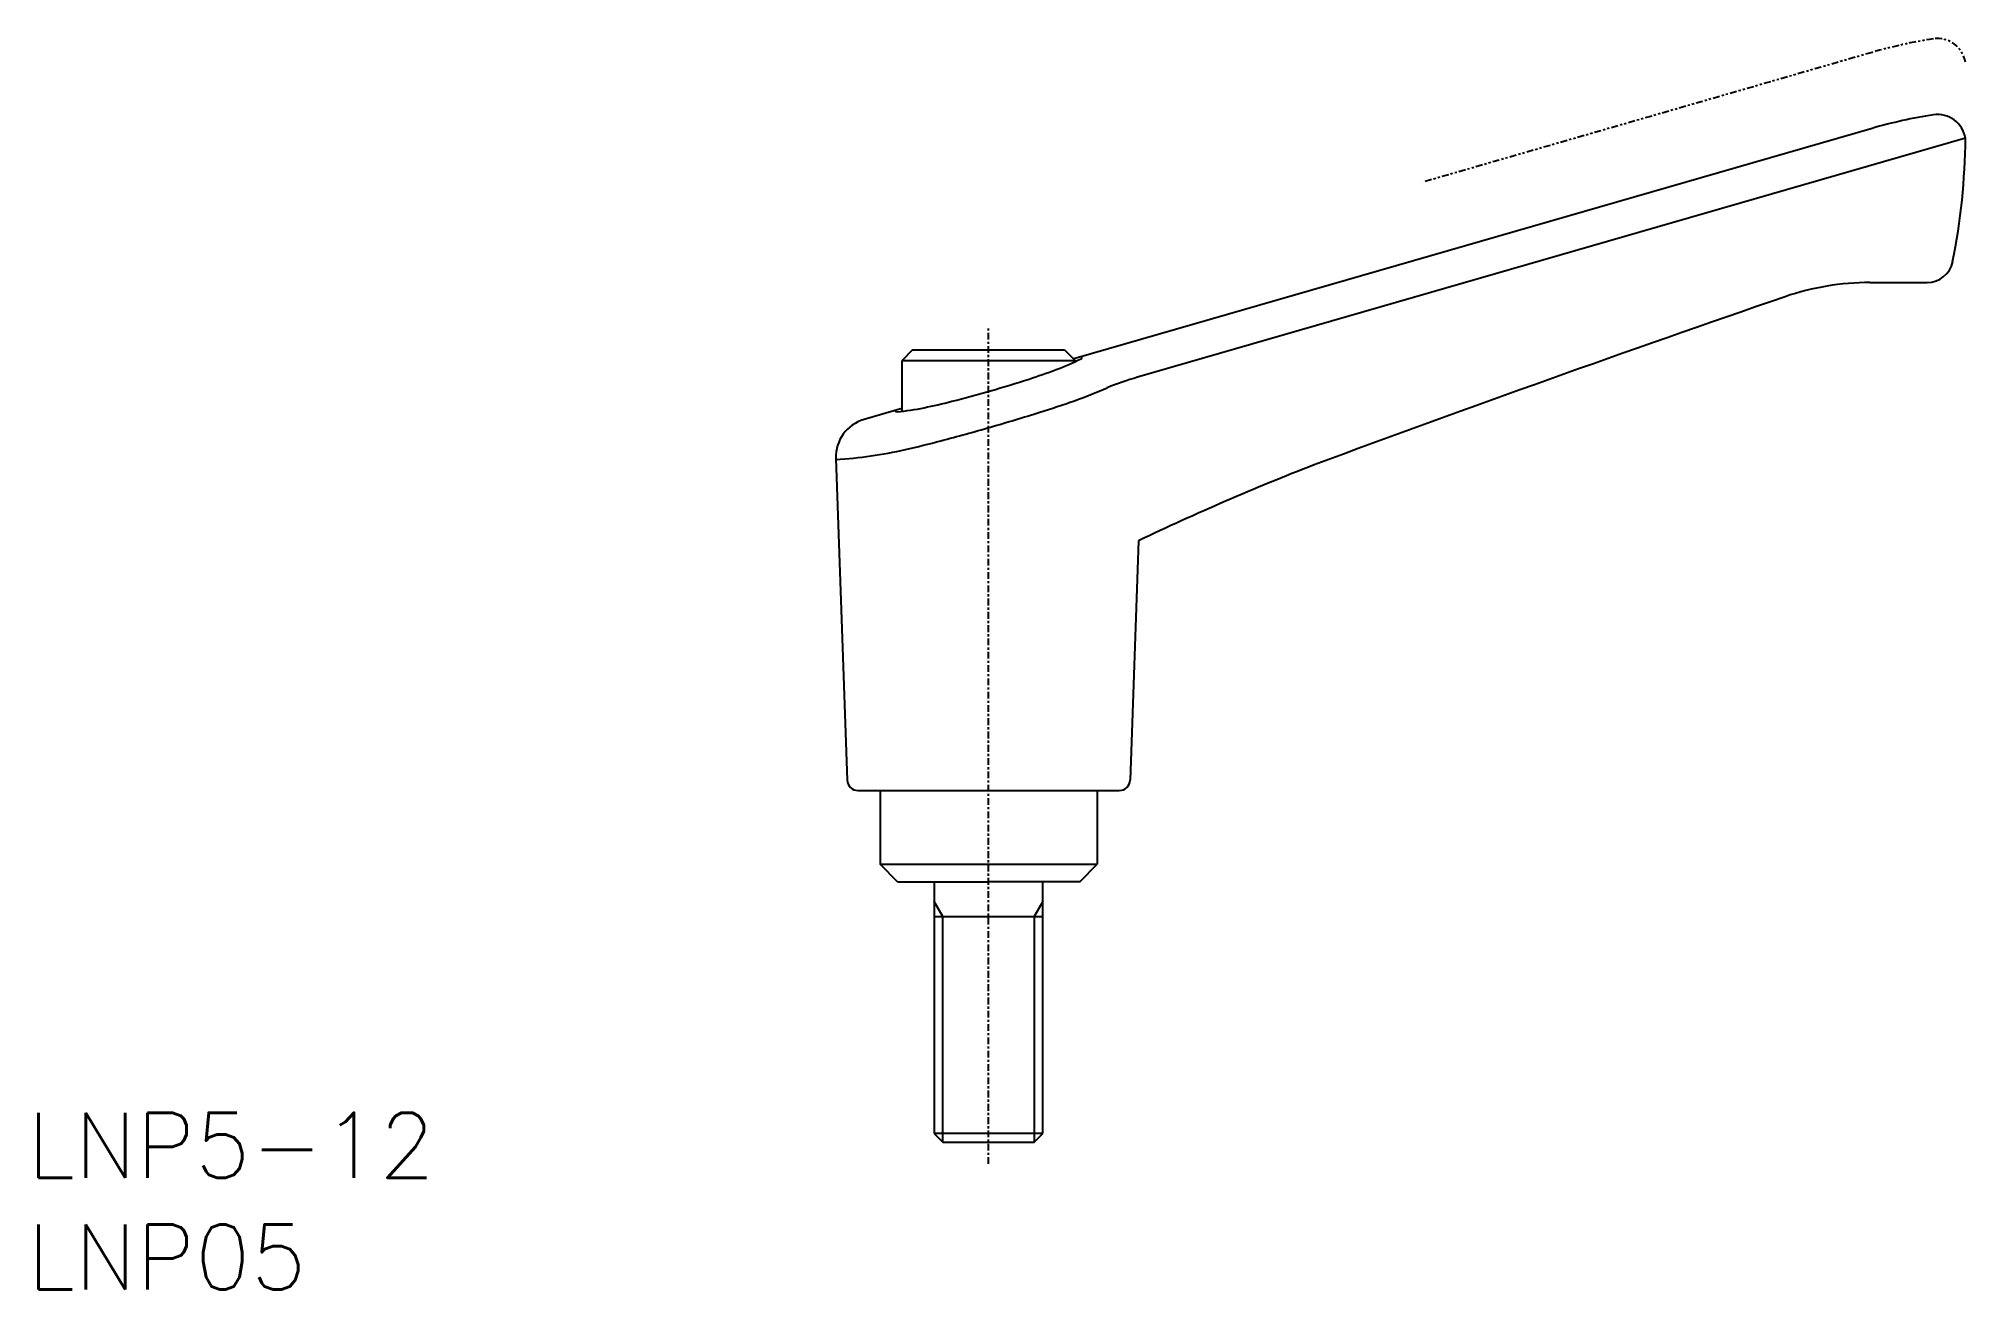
# Model space of a CAD drawing. Extents: x 22.8 to 111.6, y 44.7 to 102.4.
import ezdxf
from ezdxf.enums import TextEntityAlignment as Align

# ---------------------------------------------------------------- set-up
doc = ezdxf.new("R2010")
doc.units = 0
doc.header["$LTSCALE"] = 0.25
doc.linetypes.add('CENTER', pattern=[2, 1.25, -0.25, 0.25, -0.25])
doc.linetypes.add('PHANTOM', pattern=[2.5, 1.25, -0.25, 0.25, -0.25, 0.25, -0.25])
doc.layers.get('0').update_dxf_attribs({"linetype": 'CONTINUOUS'})
doc.layers.add('CENTER', color=1, linetype='CENTER')
doc.styles.get("Standard").update_dxf_attribs({"font": 'TXT.shx'})

msp = doc.modelspace()

# ---------------------------------------------------------------- linework, layer by layer
at = {"color": 3, "linetype": 'PHANTOM'}
msp.add_line((107.293, 101.721), (86.593, 95.742), dxfattribs=at)
for p, q in [((107.293, 98.221), (70.515, 87.599)), ((111.593, 97.771), (73.46, 86.758)), ((107.194, 91.121), (109.828, 91.121)), ((63.093, 88.021), (62.593, 87.521)), ((63.093, 88.021), (70.093, 88.021)), ((70.093, 88.021), (70.593, 87.521)), ((70.593, 87.521), (62.593, 87.521)), ((62.593, 87.521), (62.593, 85.188)), ((70.593, 87.521), (70.593, 87.486)), ((62.593, 85.311), (60.859, 84.81)), ((59.559, 83.018), (60.077, 68.203)), ((73.495, 79.221), (73.11, 68.203)), ((60.576, 67.721), (72.611, 67.721)), ((61.593, 67.721), (61.593, 64.321)), ((71.593, 67.721), (71.593, 64.321)), ((61.593, 64.321), (71.593, 64.321)), ((62.393, 63.521), (61.593, 64.321)), ((70.793, 63.521), (71.593, 64.321)), ((62.393, 63.521), (66.593, 63.521)), ((64.093, 63.521), (64.093, 51.921)), ((70.793, 63.521), (66.593, 63.521)), ((69.093, 51.921), (69.093, 63.521)), ((64.093, 61.921), (69.093, 61.921)), ((69.093, 51.921), (64.093, 51.921)), ((64.093, 51.921), (64.493, 51.521)), ((64.493, 51.521), (68.693, 51.521)), ((68.693, 51.521), (69.093, 51.921))]:
    msp.add_line(p, q)
at = {"color": 3}
for p, q in [((64.493, 61.921), (64.093, 62.613)), ((69.093, 62.613), (68.693, 61.921)), ((64.493, 51.521), (64.493, 61.921)), ((68.693, 61.921), (68.693, 51.521))]:
    msp.add_line(p, q, dxfattribs=at)
at = {"color": 3, "linetype": 'PHANTOM'}
msp.add_lwpolyline([(110.114, 102.345, 0.032859), (107.293, 101.721, -0.262219)], format="xyb", dxfattribs=at)
for points in [[(110.114, 98.845, 0.032859), (107.293, 98.221, -0.262219)], [(81.593, 82.721, 0.018386), (73.495, 79.221, 35.237248)]]:
    msp.add_lwpolyline(points, format="xyb")
msp.add_arc((110.311, 101.06), 1.3, 9.33159, 98.71608, dxfattribs=at)
for centre, radius, start, end in [((110.311, 97.56), 1.3, 9.33159, 98.71608), ((81.594, 98.006), 30, 348.61368, 359.54967), ((109.828, 92.321), 1.2, 270, 348.61368), ((107.194, 79.121), 12, 90, 108.98995), ((428.692, -855.108), 1000, 108.989955, 110.30994), ((59.504, 114.333), 29.071, 287.94552, 290.5355), ((65.607, 98.041), 11.673, 290.5355, 296.69477), ((70.814, 87.685), 0.0825, 296.69477, 16.10896), ((50.649, 141.675), 57.811, 284.2724, 286.10896), ((50.649, 141.675), 57.811, 286.10896, 287.94552), ((63.795, 104.89), 20.365, 289.36088, 293.91948), ((77.622, 72.347), 15, 106.10896, 111.80973), ((62.373, 85.247), 0.0825, 196.10896, 275.52314), ((61.257, 96.784), 11.673, 275.52314, 281.68242), ((57.734, 113.822), 29.071, 281.68242, 284.2724), ((53.794, 133.35), 50.531, 287.45715, 289.36088), ((61.358, 83.081), 1.8, 106.10896, 182), ((38.729, 181.257), 100.751, 284.76077, 286.10896), ((38.729, 181.257), 100.751, 286.10896, 287.45715), ((51.524, 132.695), 50.531, 282.85704, 284.76077), ((58.237, 103.285), 20.365, 273.72935, 282.85704), ((60.576, 68.221), 0.5, 182, 270), ((72.611, 68.221), 0.5, 270, 358)]:
    msp.add_arc(centre, radius, start, end)
at = {"layer": 'CENTER'}
msp.add_line((66.593, 50.521), (66.593, 89.021), dxfattribs=at)

# ---------------------------------------------------------------- texts
for s, p in [('LNP5-12', (22.316, 51.38)), ('LNP05', (22.316, 46.237))]:
    msp.add_text(s, height=3).set_placement(p, align=Align.MIDDLE_LEFT)

doc.saveas('drawing.dxf')
